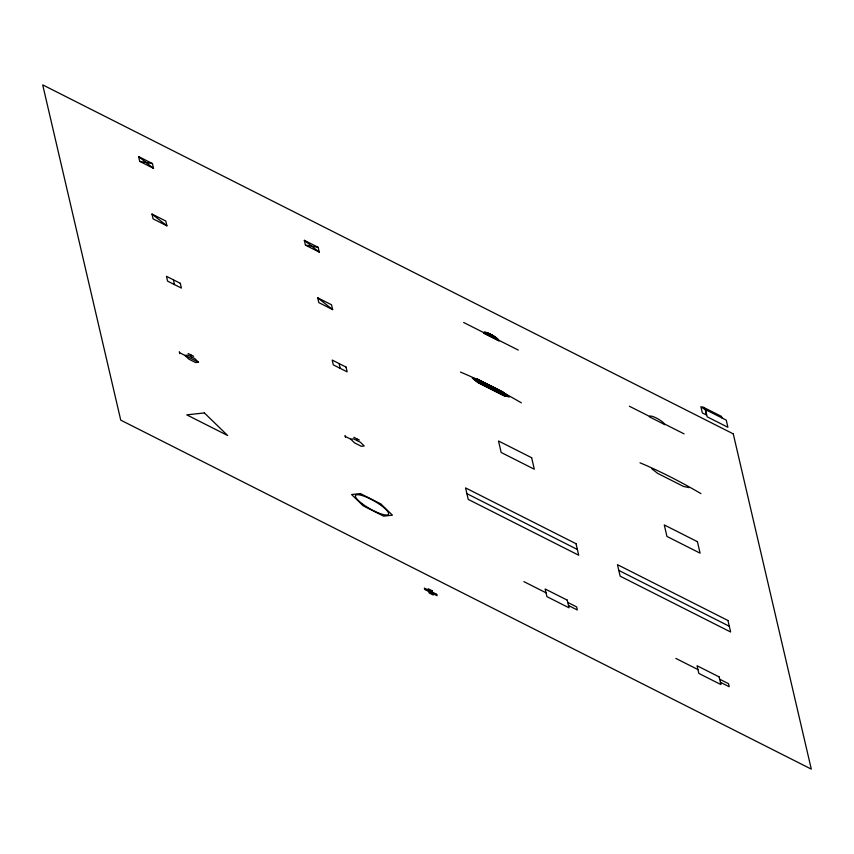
<?xml version="1.0" encoding="UTF-8"?>
<svg xmlns="http://www.w3.org/2000/svg" width="854" height="854" viewBox="0 0 854 854"><rect width="100%" height="100%" fill="white"/><g stroke="black" fill="none" stroke-linecap="round" stroke-linejoin="round"><path stroke-width="1.28" d="M198.502 362.235L195.609 362.555L188.883 359.16L185.051 355.445L187.944 355.125L194.669 358.52L198.502 362.235L179.532 352.649M350.791 439.202L353.684 438.881L360.409 442.276L364.242 445.991L361.349 446.311L354.623 442.916L350.791 439.202L345.262 436.405M139.714 161.374L152.428 163.573L153.539 168.366L139.714 161.374L138.594 156.581L152.428 163.573M305.444 245.13L318.158 247.329L319.268 252.122L305.444 245.13L304.323 240.337L318.158 247.329M460.466 372.066C481.464 380.873 501.618 391.324 521.356 402.842M640.009 462.804C661.007 471.611 681.161 482.062 700.899 493.58M472.273 378.044L478.123 382.656L503.967 395.712L509.55 396.875M689.093 487.613L683.51 486.449L657.665 473.383L651.826 468.771M463.647 322.481L483.727 332.622M498.704 340.191L518.314 350.097M629.377 406.237L649.456 416.378M664.433 423.947L684.043 433.853M151.969 214.055L165.804 221.037L166.914 225.84L153.09 218.848L151.969 214.055L166.914 225.84M317.709 297.811L331.533 304.793L332.654 309.596L318.82 302.604L317.709 297.811L332.654 309.596M466.882 493.644L577.379 549.485M618.808 570.419L729.295 626.26M188.104 353.513L193.623 356.299M353.834 437.269L359.363 440.056M567.771 602.433L576.61 606.906L577.325 609.969L568.486 605.507M719.687 679.218L728.526 683.68L729.241 686.744L720.402 682.282M523.929 581.638L546.026 592.804M675.856 658.413L697.953 669.579M304.323 240.337L319.268 252.122M138.594 156.581L153.539 168.366M721.886 417.894L721.555 416.453L702.778 406.963L703.109 408.404L726.231 420.104L727.907 427.288L707.187 416.816L705.511 409.632M498.202 339.55L498.437 340.543M497.562 338.889L497.882 340.266M496.943 338.333L497.327 339.988M496.345 337.842L496.782 339.711M495.747 337.383L496.227 339.433M495.16 336.956L495.672 339.155M508.525 396.096L508.664 396.694M494.583 336.561L495.117 338.878M507.927 395.648L508.151 396.587M494.007 336.188L494.573 338.59M493.441 335.825L494.018 338.312M507.34 395.188L507.639 396.48M506.742 394.74L507.127 396.373M492.875 335.483L493.463 338.035M506.155 394.292L506.614 396.267M492.31 335.152L492.907 337.757M491.744 334.843L492.363 337.479M505.557 393.843L506.102 396.16M504.97 393.384L505.589 396.053M491.189 334.544L491.808 337.202M504.372 392.936L505.077 395.946M490.634 334.266L491.253 336.914M490.089 333.989L490.698 336.636M503.785 392.488L504.565 395.84M503.187 392.029L504.052 395.722M489.534 333.733L490.153 336.359M502.632 391.719L503.508 395.477M489 333.498L489.598 336.081M488.456 333.263L489.043 335.803M502.077 391.442L502.953 395.199M501.522 391.164L502.398 394.922M487.922 333.06L488.488 335.526M500.978 390.886L501.853 394.644M487.388 332.868L487.944 335.248M486.855 332.686L487.388 334.96M500.423 390.609L501.298 394.367M499.868 390.331L500.743 394.078M486.332 332.537L486.833 334.683M499.312 390.043L500.188 393.801M485.819 332.409L486.278 334.405M485.307 332.323L485.734 334.127M498.768 389.766L499.643 393.523M484.816 332.27L485.179 333.85M498.213 389.488L499.088 393.246M497.658 389.21L498.533 392.968M484.325 332.291L484.624 333.572M483.876 332.452L484.069 333.284M497.103 388.933L497.978 392.691M496.558 388.655L497.434 392.402M496.003 388.378L496.879 392.125M495.448 388.09L496.323 391.847M494.893 387.812L495.768 391.57M494.349 387.535L495.224 391.292M493.793 387.257L494.669 391.015M493.238 386.979L494.114 390.737M492.683 386.702L493.559 390.449M492.139 386.414L493.014 390.171M491.584 386.136L492.459 389.894M491.029 385.859L491.904 389.616M490.474 385.581L491.349 389.339M489.929 385.303L490.804 389.061M489.374 385.026L490.249 388.773M488.819 384.748L489.694 388.495M488.264 384.46L489.139 388.218M487.719 384.183L488.595 387.94M487.164 383.905L488.04 387.663M486.609 383.627L487.485 387.385M486.054 383.35L486.929 387.108M485.51 383.072L486.385 386.819M484.955 382.795L485.83 386.542M484.399 382.507L485.275 386.264M483.844 382.229L484.72 385.987M483.3 381.951L484.175 385.709M482.745 381.674L483.62 385.432M482.19 381.396L483.065 385.143M481.635 381.119L482.51 384.866M481.09 380.831L481.966 384.588M480.535 380.553L481.41 384.311M479.98 380.276L480.855 384.033M479.425 379.998L480.3 383.756M478.88 379.72L479.756 383.478M478.325 379.443L479.201 383.19M477.77 379.165L478.646 382.912M477.226 378.888L478.091 382.624M476.713 378.802L477.493 382.154M476.212 378.717L476.895 381.685M475.699 378.632L476.297 381.215M475.187 378.546L475.699 380.745M474.685 378.45L475.102 380.265M474.173 378.365L474.504 379.795M473.671 378.279L473.917 379.325M473.159 378.194L473.319 378.856M339.113 363.569L340.234 368.362M356.598 438.657L357.047 440.579M345.037 435.444L345.486 437.365M173.383 279.813L174.504 284.606M190.869 354.901L191.307 356.823M179.308 351.688L179.756 353.609M204.373 412.93L186.78 414.863L227.676 435.529L204.373 412.93M360.367 493.559L351.581 494.53L363.217 505.835L383.649 516.158L392.434 515.186L380.799 503.881L360.367 493.559M705.02 408.735L700.878 406.643L702.34 412.93L706.482 415.023L705.02 408.735M733.255 433.864L42.7 84.877L120.745 420.136L811.3 769.123L733.255 433.864M499.003 340.831L483.684 333.092A8.764 2.05 29.7 0 1 490.73 334.309A8.764 2.05 29.7 0 1 499.003 340.831M664.732 424.587L649.414 416.848A8.764 2.05 29.7 0 1 656.459 418.065A8.764 2.05 29.7 0 1 664.732 424.587M531.647 457.733L498.501 440.984L501.17 452.481L534.316 469.23L531.647 457.733M697.419 541.692L664.273 524.932L666.953 536.429L700.099 553.178L697.419 541.692M180.301 283.304L166.466 276.312L167.587 281.115L181.411 288.097L180.301 283.304M346.03 367.06L332.206 360.068L333.316 364.871L347.151 371.853L346.03 367.06M576.034 543.731L465.547 487.901L468.227 499.387L578.713 555.228L576.034 543.731M727.96 620.506L617.474 564.675L620.143 576.172L730.64 632.003L727.96 620.506M567.237 600.138L545.13 588.972L546.923 596.636L569.02 607.802L567.237 600.138M719.153 676.912L697.056 665.746L698.839 673.411L720.936 684.577L719.153 676.912M432.241 590.808L428.174 588.758L429.156 592.975L433.224 595.035L432.241 590.808M436.714 594.341L424.363 588.096L424.673 589.441L437.034 595.686L436.714 594.341M361.85 503.476A18.969 4.43 29.7 0 0 388.485 514.268A18.969 4.43 29.7 0 0 365.683 496.836A18.969 4.43 29.7 0 0 361.85 503.476"/></g></svg>
